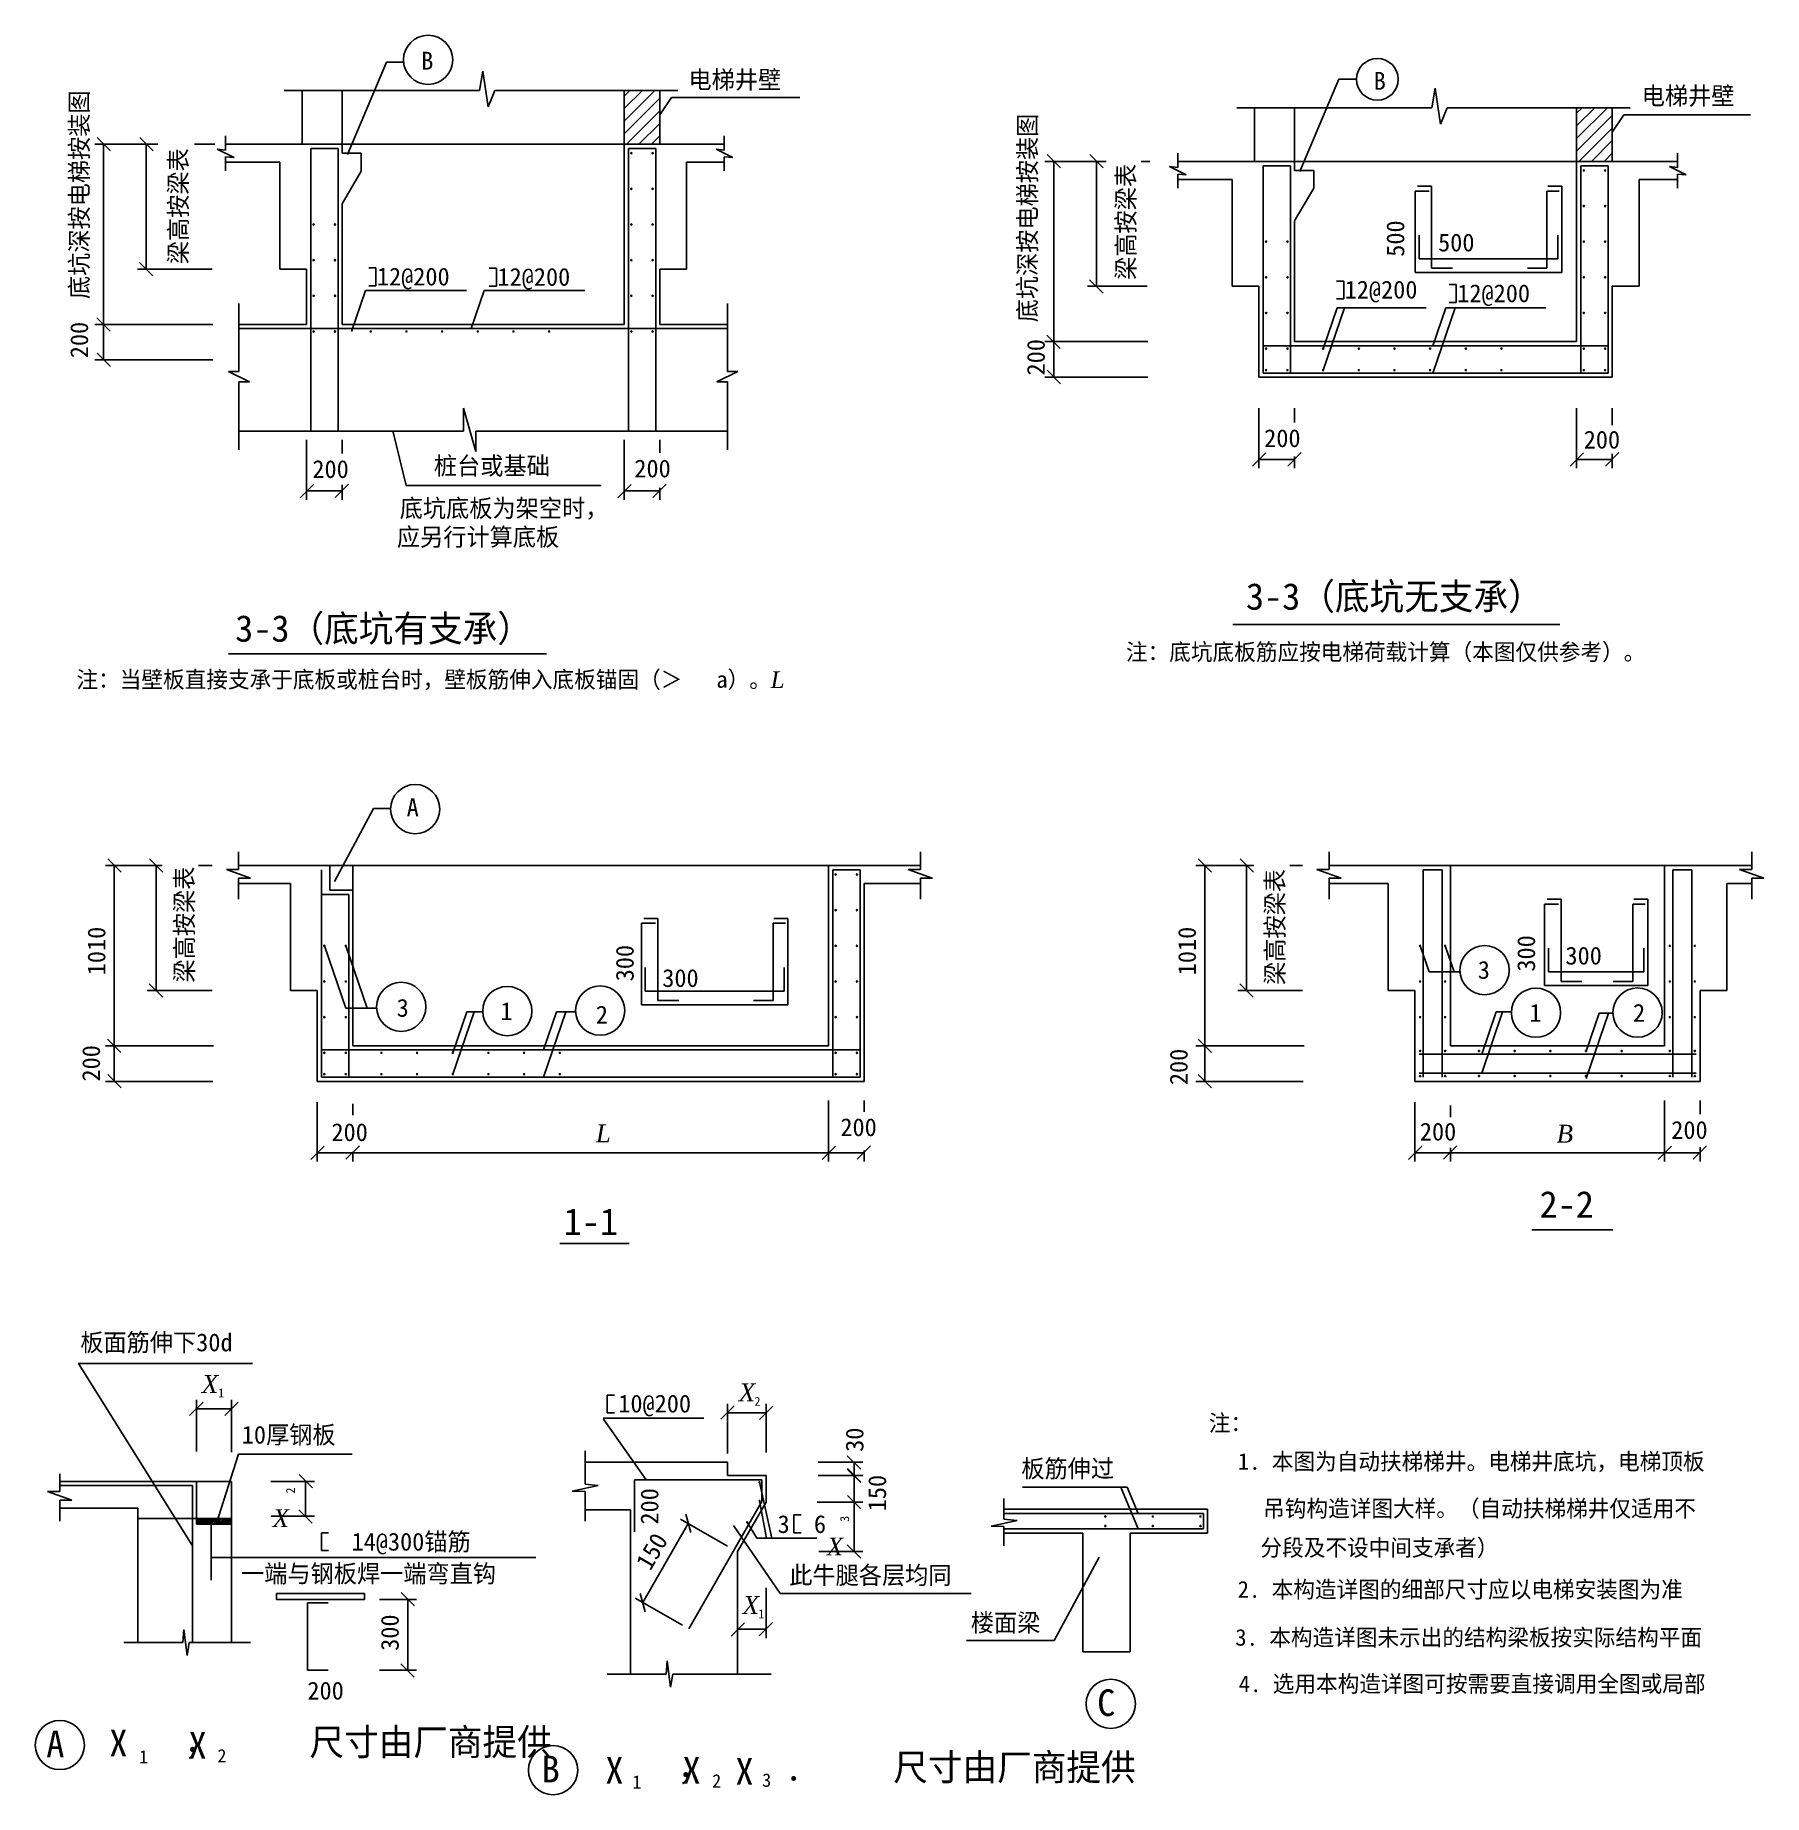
# Model space of a CAD drawing. Header units: metres. Extents: x 78679 to 107754, y -8128 to 21479.
import ezdxf

# ---------------------------------------------------------------- set-up
doc = ezdxf.new("R2010")
doc.units = ezdxf.units.M
doc.layers.add('PDIM', color=3, linetype='Continuous')

# ---------------------------------------------------------------- blocks, each defined once
blk = doc.blocks.new('_DIMX')
blk.add_lwpolyline([(-108.38, -113.61), (116.39, 111.01)])

msp = doc.modelspace()

# ---------------------------------------------------------------- linework, layer by layer
for p, q in [((83930.51, 19474.36), (84586.53, 21027.59)), ((84586.53, 21027.59), (84883.63, 21027.59)), ((86151.49, 20549.43), (86209.09, 20876.93)), ((86209.09, 20876.93), (86295.48, 20272.58)), ((99950.41, 19184.16), (100606.43, 20737.4)), ((100606.43, 20737.4), (100903.53, 20737.4)), ((82868.05, 20549.43), (86151.49, 20549.43)), ((83168.05, 20549.43), (83168.05, 19644.28)), ((83843.05, 19644.28), (83843.05, 20549.43)), ((86295.48, 20272.58), (86410.67, 20549.43)), ((86410.67, 20549.43), (89485.86, 20549.43)), ((88585.86, 19644.28), (88585.86, 20549.43)), ((88585.86, 20031.87), (89103.42, 20549.43)), ((88585.86, 20244), (88891.29, 20549.43)), ((88585.86, 20456.13), (88679.16, 20549.43)), ((89185.86, 19644.28), (89185.86, 20549.43)), ((89185.86, 20138.13), (89378.74, 20431.94)), ((89378.74, 20431.94), (91540.44, 20431.94)), ((102171.39, 20259.24), (102228.99, 20586.73)), ((102228.99, 20586.73), (102315.38, 19982.38)), ((88585.86, 19819.73), (89185.86, 20419.73)), ((88622.54, 19644.28), (89185.86, 20207.6)), ((98887.95, 20259.24), (102171.39, 20259.24)), ((99187.95, 20259.24), (99187.95, 19354.09)), ((99862.95, 19354.09), (99862.95, 20259.24)), ((102315.38, 19982.38), (102430.57, 20259.24)), ((102430.57, 20259.24), (105505.76, 20259.24)), ((104605.76, 19354.09), (104605.76, 20259.24)), ((104605.76, 19741.67), (105123.33, 20259.24)), ((104605.76, 19953.8), (104911.19, 20259.24)), ((104605.76, 20165.93), (104699.06, 20259.24)), ((105205.76, 19354.09), (105205.76, 20259.24)), ((105205.76, 19847.93), (105398.64, 20141.74)), ((105398.64, 20141.74), (107532.35, 20141.74)), ((88834.67, 19644.28), (89185.86, 19995.47)), ((104605.76, 19529.54), (105205.76, 20129.54)), ((104642.44, 19354.09), (105205.76, 19917.41)), ((81881.54, 19644.28), (83843.05, 19644.28)), ((83313.05, 16084.28), (83313.05, 19574.28)), ((83313.05, 19574.28), (83773.05, 19574.28)), ((83773.05, 16084.28), (83773.05, 19574.28)), ((83843.05, 19494.28), (83843.05, 19644.28)), ((83843.05, 19644.28), (88585.86, 19644.28)), ((88585.86, 16614.28), (88585.86, 19644.28)), ((88585.86, 19644.28), (89185.86, 19644.28)), ((88655.86, 16084.28), (88655.86, 19574.28)), ((88655.86, 19574.28), (89115.86, 19574.28)), ((89046.8, 19644.28), (89185.86, 19783.34)), ((89115.86, 16084.28), (89115.86, 19574.28)), ((89185.86, 19644.28), (90270.03, 19644.28)), ((104854.57, 19354.09), (105205.76, 19705.27)), ((81881.54, 19344.28), (82793.05, 19344.28)), ((82793.05, 17544.28), (82793.05, 19344.28)), ((83843.05, 19494.28), (84163.05, 19494.28)), ((84163.05, 19194.28), (84163.05, 19494.28)), ((89635.86, 17544.28), (89635.86, 19344.28)), ((89635.86, 19344.28), (90270.03, 19344.28)), ((97896.76, 19354.09), (99862.95, 19354.09)), ((99332.95, 19284.09), (99792.95, 19284.09)), ((99332.95, 15794.09), (99332.95, 19284.09)), ((99792.95, 15794.09), (99792.95, 19284.09)), ((99862.95, 19354.09), (104605.76, 19354.09)), ((99862.95, 19204.09), (99862.95, 19354.09)), ((104605.76, 19354.09), (105205.76, 19354.09)), ((104605.76, 16324.09), (104605.76, 19354.09)), ((104675.76, 19284.09), (105135.76, 19284.09)), ((104675.76, 15794.09), (104675.76, 19284.09)), ((105066.7, 19354.09), (105205.76, 19493.14)), ((105135.76, 15794.09), (105135.76, 19284.09)), ((105205.76, 19354.09), (106304.87, 19354.09)), ((84163.05, 19194.28), (83843.05, 18644.28)), ((97896.76, 19054.09), (98812.95, 19054.09)), ((98812.95, 17254.09), (98812.95, 19054.09)), ((99862.95, 19204.09), (100182.95, 19204.09)), ((100182.95, 18904.09), (100182.95, 19204.09)), ((105655.76, 19054.09), (106304.87, 19054.09)), ((105655.76, 17254.09), (105655.76, 19054.09)), ((100182.95, 18904.09), (99862.95, 18354.09)), ((101889.69, 18857.75), (101889.69, 17486.71)), ((102166.68, 18937.75), (102166.68, 17556.71)), ((104103.65, 18857.75), (104103.65, 17556.71)), ((104354.26, 18937.75), (104354.26, 17486.71)), ((83843.05, 16614.28), (83843.05, 18644.28)), ((99862.95, 16324.09), (99862.95, 18354.09)), ((101954.69, 18112.12), (101954.69, 17717.8)), ((104289.26, 18112.12), (104289.26, 17717.8)), ((82793.05, 17544.28), (83243.05, 17544.28)), ((83243.05, 16614.28), (83243.05, 17544.28)), ((89185.86, 16614.28), (89185.86, 17544.28)), ((89635.86, 17544.28), (89185.86, 17544.28)), ((101889.69, 17486.71), (104354.26, 17486.71)), ((101954.69, 17717.8), (104289.26, 17717.8)), ((102166.68, 17556.71), (102517.01, 17556.71)), ((103776.66, 17556.71), (104103.65, 17556.71)), ((84001.05, 16494.28), (84236.9, 17182.88)), ((84236.9, 17182.88), (85932.34, 17182.88)), ((86014.45, 16544.28), (86233.18, 17182.88)), ((86233.18, 17182.88), (87921.62, 17182.88)), ((98812.95, 17254.09), (99262.95, 17254.09)), ((99262.95, 15724.09), (99262.95, 17254.09)), ((105655.76, 17254.09), (105205.76, 17254.09)), ((105205.76, 15724.09), (105205.76, 17254.09)), ((100342.95, 15844.09), (100702.1, 16892.69)), ((100342.95, 16204.09), (100578.8, 16892.69)), ((100578.8, 16892.69), (102074.24, 16892.69)), ((102185.35, 15794.09), (102561.63, 16892.69)), ((102185.35, 16254.09), (102404.08, 16892.69)), ((102404.08, 16892.69), (104086.52, 16892.69)), ((79758.92, 16614.28), (79979.52, 16614.28)), ((79829.52, 16615.28), (79829.52, 16616.28)), ((79829.52, 16614.28), (79829.52, 16014.28)), ((83843.05, 16614.28), (88585.86, 16614.28)), ((82106.2, 16544.28), (83313.05, 16544.28)), ((83313.05, 16544.28), (89115.86, 16544.28)), ((89115.86, 16544.28), (90322.7, 16544.28)), ((95739.24, 16324.09), (95959.85, 16324.09)), ((95809.85, 16325.09), (95809.85, 16326.09)), ((95809.85, 16324.09), (95809.85, 15724.09)), ((99862.95, 16324.09), (104605.76, 16324.09)), ((80088.4, 16014.28), (79679.52, 16014.28)), ((79829.52, 16013.28), (79829.52, 16012.28)), ((83313.05, 14819.08), (83313.05, 16084.28)), ((83773.05, 14819.08), (83773.05, 16084.28)), ((88655.86, 14819.08), (88655.86, 16084.28)), ((89115.86, 14819.08), (89115.86, 16084.28)), ((99332.95, 16254.09), (105135.76, 16254.09)), ((96068.73, 15724.09), (95659.85, 15724.09)), ((95809.85, 15723.09), (95809.85, 15722.09)), ((99262.95, 15724.09), (105205.76, 15724.09)), ((99332.95, 15794.09), (105135.76, 15794.09)), ((98824.47, 11563.45), (104325.53, 11563.45)), ((81931.56, 11069.98), (87276.63, 11069.98)), ((83712.55, 7241.05), (84368.57, 8468.56)), ((84368.57, 8468.56), (84665.67, 8468.56)), ((79962.24, 7506.9), (80159.3, 7506.9)), ((80009.3, 7505.9), (80009.3, 4477.9)), ((82098.33, 7506.9), (83632.83, 7506.9)), ((83492.83, 3946.9), (83492.83, 7436.9)), ((83632.83, 7506.9), (84022.83, 7506.9)), ((83632.83, 7091.9), (83632.83, 7506.9)), ((84022.83, 7506.9), (92022.83, 7506.9)), ((84022.83, 7091.9), (84022.83, 7506.9)), ((92022.83, 7506.9), (93570.46, 7506.9)), ((92022.83, 4476.9), (92022.83, 7506.9)), ((92092.83, 7436.9), (92552.83, 7436.9)), ((92092.83, 3946.9), (92092.83, 7436.9)), ((92552.83, 3946.9), (92552.83, 7436.9)), ((100440.93, 7506.9), (102484.29, 7506.9)), ((102024.29, 3946.9), (102024.29, 7436.9)), ((102024.29, 7436.9), (102344.29, 7436.9)), ((102344.29, 3946.9), (102344.29, 7436.9)), ((102484.29, 4476.9), (102484.29, 7506.9)), ((102484.29, 7506.9), (106084.29, 7506.9)), ((106084.29, 4476.9), (106084.29, 7506.9)), ((106084.29, 7506.9), (107550.24, 7506.9)), ((106544.29, 7436.9), (106224.29, 7436.9)), ((106224.29, 3946.9), (106224.29, 7436.9)), ((106544.29, 3946.9), (106544.29, 7436.9)), ((82098.33, 7206.9), (82972.83, 7206.9)), ((82972.83, 5406.9), (82972.83, 7206.9)), ((92622.83, 7206.9), (93570.46, 7206.9)), ((92622.83, 3876.9), (92622.83, 7206.9)), ((100440.93, 7206.9), (101434.29, 7206.9)), ((101434.29, 5406.9), (101434.29, 7206.9)), ((107134.29, 5406.9), (107134.29, 7206.9)), ((107134.29, 7206.9), (107550.24, 7206.9)), ((83492.83, 7021.9), (83952.83, 7021.9)), ((83632.83, 7091.9), (84022.83, 7091.9)), ((83952.83, 3946.9), (83952.83, 7021.9)), ((84022.83, 4476.9), (84022.83, 7091.9)), ((104067.35, 6860.67), (104067.35, 5489.63)), ((104344.34, 6940.67), (104344.34, 5559.63)), ((105549.87, 6860.67), (105549.87, 5559.63)), ((105800.48, 6940.67), (105800.48, 5489.63)), ((88876.3, 6535.96), (88876.3, 5164.92)), ((89153.29, 6615.96), (89153.29, 5234.92)), ((91090.26, 6535.96), (91090.26, 5234.92)), ((91340.88, 6615.96), (91340.88, 5164.92)), ((83542.83, 6156.9), (83901.98, 5108.3)), ((83902.83, 6156.9), (84261.98, 5108.3)), ((101974.29, 6156.9), (102125.04, 5716.75)), ((102394.29, 6156.9), (102545.04, 5716.75)), ((104132.35, 6115.04), (104132.35, 5720.72)), ((105735.48, 6115.04), (105735.48, 5720.72)), ((88941.3, 5790.33), (88941.3, 5396.01)), ((91275.88, 5790.33), (91275.88, 5396.01)), ((102125.04, 5716.75), (102648.33, 5716.75)), ((104132.35, 5720.72), (105735.48, 5720.72)), ((82972.83, 5406.9), (83422.83, 5406.9)), ((83422.83, 3876.9), (83422.83, 5406.9)), ((88941.3, 5396.01), (91275.88, 5396.01)), ((101434.29, 5406.9), (101884.29, 5406.9)), ((101884.29, 3876.9), (101884.29, 5406.9)), ((104067.35, 5489.63), (105800.48, 5489.63)), ((104344.34, 5559.63), (104694.68, 5559.63)), ((105222.88, 5559.63), (105549.87, 5559.63)), ((107134.29, 5406.9), (106684.29, 5406.9)), ((106684.29, 3876.9), (106684.29, 5406.9)), ((83901.98, 5108.3), (84424.82, 5108.3)), ((85702.83, 3996.9), (86061.98, 5045.5)), ((85702.83, 4356.9), (85938.68, 5045.5)), ((85938.68, 5045.5), (86198.82, 5045.5)), ((87230.11, 3946.9), (87606.39, 5045.5)), ((87230.11, 4406.9), (87448.83, 5045.5)), ((87448.83, 5045.5), (87770.62, 5045.5)), ((88876.3, 5164.92), (91340.88, 5164.92)), ((89153.29, 5234.92), (89503.63, 5234.92)), ((90763.27, 5234.92), (91090.26, 5234.92)), ((103008.73, 4336.9), (103251.43, 5045.5)), ((103008.73, 4016.9), (103361.03, 5045.5)), ((103251.43, 5045.5), (103510.87, 5045.5)), ((104764.29, 4386.9), (104983.01, 5025.5)), ((104764.29, 3926.9), (105140.56, 5025.5)), ((104983.01, 5025.5), (105218.97, 5025.5)), ((79938.7, 4476.9), (80159.3, 4476.9)), ((79938.7, 4476.9), (80159.3, 4476.9)), ((80009.3, 4477.9), (80009.3, 4478.9)), ((80009.3, 4476.9), (80009.3, 3876.9)), ((84022.83, 4476.9), (92022.83, 4476.9)), ((102484.29, 4476.9), (106084.29, 4476.9)), ((83492.83, 4406.9), (92552.83, 4406.9)), ((101954.29, 4336.9), (106614.29, 4336.9)), ((80268.19, 3876.9), (79859.3, 3876.9)), ((80009.3, 3875.9), (80009.3, 3874.9)), ((83422.83, 3876.9), (92622.83, 3876.9)), ((83492.83, 3946.9), (92552.83, 3946.9)), ((101884.29, 3876.9), (106684.29, 3876.9)), ((101954.29, 4016.9), (106614.29, 4016.9)), ((103853.61, 1379.74), (105215.01, 1379.74)), ((87501.81, 1149.74), (88667.49, 1149.74)), ((82334.51, -873.07), (79400.35, -873.07)), ((81323.36, -3940.75), (79408.42, -873.43)), ((88230.18, -1793.06), (89923.19, -1793.06)), ((88953.48, -2828.75), (88237.51, -1805.35)), ((87928.09, -2338.05), (87928.09, -2903.48)), ((81720.8, -3576.26), (82096.07, -2398.1)), ((82096.07, -2398.1), (84012.19, -2398.1)), ((87928.09, -2531.25), (90325.08, -2531.25)), ((90325.08, -2756.25), (90325.08, -2531.25)), ((79091.6, -2853.76), (81393.36, -2853.76)), ((79091.6, -2923.76), (81323.36, -2923.76)), ((81323.36, -5565.38), (81323.36, -2923.76)), ((81393.36, -2853.76), (81978.36, -2853.76)), ((81393.36, -3476.26), (81393.36, -2853.76)), ((81978.36, -3476.26), (81978.36, -2853.76)), ((88148.68, -2921.85), (87712.34, -3020.27)), ((87928.09, -2903.48), (88148.68, -2921.85)), ((88761.81, -3700.71), (88761.81, -2828.75)), ((88761.81, -2828.75), (90899.31, -2828.75)), ((90325.08, -2756.25), (90971.81, -2756.25)), ((90861.81, -2866.25), (91067.67, -3808.01)), ((90899.31, -3192.09), (90899.31, -2828.75)), ((90971.81, -3206.25), (90971.81, -2756.25)), ((87712.34, -3020.27), (87928.09, -3023.78)), ((87928.09, -3023.78), (87928.09, -3525.64)), ((90899.31, -3192.09), (89672.57, -5334.92)), ((90971.81, -3206.25), (90491.81, -4031.25)), ((90861.81, -3181.97), (90977.23, -3808.01)), ((94972.66, -3141.16), (94972.66, -3491.67)), ((79091.6, -3303.76), (80403.36, -3303.76)), ((80403.36, -5565.38), (80403.36, -3303.76)), ((81393.36, -3476.26), (80403.36, -3476.26)), ((81393.36, -3476.26), (81393.36, -3576.26)), ((81393.36, -3476.26), (81978.36, -3476.26)), ((81393.36, -3564.29), (81481.38, -3476.26)), ((81393.36, -3536), (81453.1, -3476.26)), ((81393.36, -3507.72), (81424.82, -3476.26)), ((81393.36, -3479.43), (81396.53, -3476.26)), ((81409.67, -3576.26), (81509.67, -3476.26)), ((81437.95, -3576.26), (81537.95, -3476.26)), ((81466.24, -3576.26), (81566.24, -3476.26)), ((81494.52, -3576.26), (81594.52, -3476.26)), ((81522.81, -3576.26), (81622.81, -3476.26)), ((81551.09, -3576.26), (81651.09, -3476.26)), ((81579.37, -3576.26), (81679.37, -3476.26)), ((81607.66, -3576.26), (81707.66, -3476.26)), ((81635.94, -3576.26), (81735.94, -3476.26)), ((81664.23, -3576.26), (81764.23, -3476.26)), ((81692.51, -3576.26), (81792.51, -3476.26)), ((81720.8, -3576.26), (81820.8, -3476.26)), ((81749.08, -3576.26), (81849.08, -3476.26)), ((81777.36, -3576.26), (81877.36, -3476.26)), ((81805.65, -3576.26), (81905.65, -3476.26)), ((81833.93, -3576.26), (81933.93, -3476.26)), ((81862.22, -3576.26), (81962.22, -3476.26)), ((81890.5, -3576.26), (81978.36, -3488.4)), ((81918.79, -3576.26), (81978.36, -3516.69)), ((81947.07, -3576.26), (81978.36, -3544.97)), ((81978.36, -3476.26), (81978.36, -3576.26)), ((87928.09, -3331.25), (88691.81, -3331.25)), ((88691.81, -6096.62), (88691.81, -3331.25)), ((90652.99, -3542.17), (90816.23, -3808.01)), ((95193.25, -3510.04), (94756.91, -3608.46)), ((94972.66, -3491.67), (95193.25, -3510.04)), ((81393.36, -3576.26), (81978.36, -3576.26)), ((81639.78, -4516.07), (81639.78, -3576.26)), ((81975.35, -3576.26), (81978.36, -3573.26)), ((81978.36, -5565.38), (81978.36, -3576.26)), ((91207.75, -4740.62), (90423.37, -3597.79)), ((90816.23, -3808.01), (91823.59, -3808.01)), ((94756.91, -3608.46), (94972.66, -3611.96)), ((94972.66, -3611.96), (94972.66, -3937.55)), ((81639.78, -4135.41), (87098.43, -4135.41)), ((90491.81, -6096.62), (90491.81, -4031.25)), ((82737.16, -4739.69), (84215.68, -4739.69)), ((82737.16, -4839.69), (84215.68, -4839.69)), ((83257.21, -4899.69), (83607.87, -4899.69)), ((83257.21, -4899.69), (83257.21, -6031.13)), ((94423.04, -4740.62), (91207.75, -4740.62)), ((80167.22, -5565.38), (81159.88, -5565.38)), ((81159.88, -5565.38), (81178.26, -5344.94)), ((81178.26, -5344.94), (81233.41, -5785.82)), ((81233.41, -5785.82), (81270.18, -5565.38)), ((81270.18, -5565.38), (82299.41, -5565.38)), ((89292.38, -6096.62), (89310.76, -5876.18)), ((89310.76, -5876.18), (89365.91, -6317.06)), ((83257.21, -6031.13), (83607.87, -6031.13)), ((88299.72, -6096.62), (89292.38, -6096.62)), ((89365.91, -6317.06), (89402.68, -6096.62)), ((89402.68, -6096.62), (91057.11, -6096.62))]:
    msp.add_line(p, q)
for centre, radius in [((101253.53, 20737.4), 350), ((88705.86, 19494.28), 10), ((89065.86, 19494.28), 10), ((104725.76, 19204.09), 10), ((105085.76, 19204.09), 10), ((88705.86, 18894.28), 10), ((89065.86, 18894.28), 10), ((104725.76, 18604.09), 10), ((105085.76, 18604.09), 10), ((83363.05, 18294.28), 10), ((83723.05, 18294.28), 10), ((88705.86, 18294.28), 10), ((89065.86, 18294.28), 10), ((99382.95, 18004.09), 10), ((99742.95, 18004.09), 10), ((104725.76, 18004.09), 10), ((105085.76, 18004.09), 10), ((83363.05, 17694.28), 10), ((83723.05, 17694.28), 10), ((88705.86, 17694.28), 10), ((89065.86, 17694.28), 10), ((99382.95, 17404.09), 10), ((99742.95, 17404.09), 10), ((104725.76, 17404.09), 10), ((105085.76, 17404.09), 10), ((83363.05, 17094.28), 10), ((83723.05, 17094.28), 10), ((88705.86, 17094.28), 10), ((89065.86, 17094.28), 10), ((99382.95, 16804.09), 10), ((99742.95, 16804.09), 10), ((104725.76, 16804.09), 10), ((105085.76, 16804.09), 10), ((83363.05, 16494.28), 10), ((83723.05, 16494.28), 10), ((84323.05, 16494.28), 10), ((84923.05, 16494.28), 10), ((85523.05, 16494.28), 10), ((86123.05, 16494.28), 10), ((86723.05, 16494.28), 10), ((87323.05, 16494.28), 10), ((88705.86, 16494.28), 10), ((89065.86, 16494.28), 10), ((99382.95, 16204.09), 10), ((99742.95, 16204.09), 10), ((100342.95, 16204.09), 10), ((100942.95, 16204.09), 10), ((101542.95, 16204.09), 10), ((102142.95, 16204.09), 10), ((102742.95, 16204.09), 10), ((103342.95, 16204.09), 10), ((104725.76, 16204.09), 10), ((105085.76, 16204.09), 10), ((99382.95, 15844.09), 10), ((99742.95, 15844.09), 10), ((100342.95, 15844.09), 10), ((100942.95, 15844.09), 10), ((101542.95, 15844.09), 10), ((102142.95, 15844.09), 10), ((102742.95, 15844.09), 10), ((103342.95, 15844.09), 10), ((104725.76, 15844.09), 10), ((105085.76, 15844.09), 10), ((92142.83, 7356.9), 10), ((92502.83, 7356.9), 10), ((92142.83, 6756.9), 10), ((92502.83, 6756.9), 10), ((83542.83, 6156.9), 10), ((83902.83, 6156.9), 10), ((92142.83, 6156.9), 10), ((92502.83, 6156.9), 10), ((101974.29, 6156.9), 10), ((102394.29, 6156.9), 10), ((106174.29, 6156.9), 10), ((106594.29, 6156.9), 10), ((83542.83, 5556.9), 10), ((83902.83, 5556.9), 10), ((92142.83, 5556.9), 10), ((92502.83, 5556.9), 10), ((101974.29, 5556.9), 10), ((102394.29, 5556.9), 10), ((106174.29, 5556.9), 10), ((106594.29, 5556.9), 10), ((83542.83, 4956.9), 10), ((83902.83, 4956.9), 10), ((92142.83, 4956.9), 10), ((92502.83, 4956.9), 10), ((101974.29, 4956.9), 10), ((102394.29, 4956.9), 10), ((106174.29, 4956.9), 10), ((106594.29, 4956.9), 10), ((83542.83, 4356.9), 10), ((83902.83, 4356.9), 10), ((84502.83, 4356.9), 10), ((85102.83, 4356.9), 10), ((85702.83, 4356.9), 10), ((86302.83, 4356.9), 10), ((86902.83, 4356.9), 10), ((87502.83, 4356.9), 10), ((92142.83, 4356.9), 10), ((92502.83, 4356.9), 10), ((101974.29, 4386.9), 10), ((102394.29, 4386.9), 10), ((102964.29, 4386.9), 10), ((103564.29, 4386.9), 10), ((104164.29, 4386.9), 10), ((104764.29, 4386.9), 10), ((105364.29, 4386.9), 10), ((106174.29, 4386.9), 10), ((106594.29, 4386.9), 10), ((83542.83, 3996.9), 10), ((83902.83, 3996.9), 10), ((84502.83, 3996.9), 10), ((85102.83, 3996.9), 10), ((85702.83, 3996.9), 10), ((86302.83, 3996.9), 10), ((86902.83, 3996.9), 10), ((87502.83, 3996.9), 10), ((92142.83, 3996.9), 10), ((92502.83, 3996.9), 10), ((101974.29, 3966.9), 10), ((102394.29, 3966.9), 10), ((102964.29, 3966.9), 10), ((103564.29, 3966.9), 10), ((104164.29, 3966.9), 10), ((104764.29, 3966.9), 10), ((105364.29, 3966.9), 10), ((106174.29, 3966.9), 10), ((106594.29, 3966.9), 10), ((90861.81, -2866.25), 7.5), ((90861.81, -3181.97), 7.5), ((90652.99, -3542.17), 7.5)]:
    msp.add_circle(centre, radius)
at = {"layer": 'PDIM'}
for p, q in [((80740.37, 19644.28), (79679.52, 19644.28)), ((79829.52, 19643.28), (79829.52, 16615.28)), ((80548.06, 17545.28), (80548.06, 19643.28)), ((81701.47, 19644.28), (81359.89, 19644.28)), ((81881.54, 19544.65), (81742.41, 19562.38)), ((82023.46, 19421.95), (81742.41, 19562.38)), ((81881.54, 19783.55), (81881.54, 19544.65)), ((90411.95, 19421.95), (90130.9, 19562.38)), ((90270.03, 19544.65), (90130.9, 19562.38)), ((90270.03, 19783.55), (90270.03, 19544.65)), ((81881.54, 19433.98), (81881.54, 19196.58)), ((81881.54, 19433.98), (82023.46, 19421.95)), ((90270.03, 19433.98), (90411.95, 19421.95)), ((90270.03, 19433.98), (90270.03, 19196.58)), ((96689.88, 19354.09), (95659.85, 19354.09)), ((95809.85, 19353.09), (95809.85, 16325.09)), ((96528.38, 17255.09), (96528.38, 19353.09)), ((97428.53, 19354.09), (97278.62, 19354.09)), ((98038.68, 19131.75), (97757.63, 19272.18)), ((97896.76, 19254.46), (97757.63, 19272.18)), ((97896.76, 19493.35), (97896.76, 19254.46)), ((106304.87, 19254.46), (106165.74, 19272.18)), ((106446.79, 19131.75), (106165.74, 19272.18)), ((106304.87, 19493.35), (106304.87, 19254.46)), ((97896.76, 19143.78), (98038.68, 19131.75)), ((97896.76, 19143.78), (97896.76, 18906.38)), ((106304.87, 19143.78), (106304.87, 18906.38)), ((106304.87, 19143.78), (106446.79, 19131.75)), ((102125.06, 18857.75), (101889.69, 18857.75)), ((102166.68, 18937.75), (101931.3, 18937.75)), ((104312.65, 18857.75), (104103.65, 18857.75)), ((104354.26, 18937.75), (104118.88, 18937.75)), ((81654.52, 17544.28), (80398.06, 17544.28)), ((84287.99, 17562.8), (84409.46, 17562.8)), ((84409.46, 17562.8), (84409.46, 17262.34)), ((86316.03, 17557.8), (86437.5, 17557.8)), ((86437.5, 17557.8), (86437.5, 17257.33)), ((84288, 17262.3), (84409.47, 17262.3)), ((86316.04, 17257.3), (86437.51, 17257.3)), ((97381.58, 17254.09), (96378.38, 17254.09)), ((100565.87, 17343.13), (100687.35, 17343.13)), ((100687.35, 17343.13), (100687.35, 17042.66)), ((102459.66, 17281.9), (102581.13, 17281.9)), ((102581.13, 17281.9), (102581.13, 16981.44)), ((82106.2, 16965.36), (82106.2, 15820.51)), ((90322.7, 16965.36), (90322.7, 15820.51)), ((100565.88, 17042.62), (100687.35, 17042.62)), ((102459.67, 16981.4), (102581.14, 16981.4)), ((81666.05, 16614.28), (79679.52, 16614.28)), ((81666.05, 16614.28), (79679.52, 16614.28)), ((79829.52, 16615.28), (79829.52, 16616.28)), ((79829.52, 16614.28), (79829.52, 16014.28)), ((83243.05, 16614.28), (82106.2, 16614.28)), ((89185.86, 16614.28), (90322.7, 16614.28)), ((97393.11, 16324.09), (95659.85, 16324.09)), ((97393.11, 16324.09), (95659.85, 16324.09)), ((95809.85, 16325.09), (95809.85, 16326.09)), ((95809.85, 16324.09), (95809.85, 15724.09)), ((81666.05, 16014.28), (79679.52, 16014.28)), ((79829.52, 16013.28), (79829.52, 16012.28)), ((82283.61, 15644.97), (81932.29, 15820.51)), ((82106.2, 15820.51), (81932.29, 15820.51)), ((90145.3, 15644.97), (90496.62, 15820.51)), ((90322.7, 15820.51), (90496.62, 15820.51)), ((97393.11, 15724.09), (95659.85, 15724.09)), ((95809.85, 15723.09), (95809.85, 15722.09)), ((82106.2, 15644.97), (82283.61, 15644.97)), ((82106.2, 15644.97), (82106.2, 14503.96)), ((90322.7, 15644.97), (90145.3, 15644.97)), ((90322.7, 15644.97), (90322.7, 14503.96)), ((86089.54, 14474.71), (85884.6, 15206.12)), ((85884.6, 14819.08), (85884.6, 15206.12)), ((99262.95, 15204.39), (99262.95, 14191.69)), ((99862.95, 15204.39), (99862.95, 14963.92)), ((104605.76, 15204.39), (104605.76, 14191.69)), ((105205.76, 15204.39), (105205.76, 14917.67)), ((85884.6, 14819.08), (82106.2, 14819.08)), ((84693.69, 14821.23), (84917.99, 13900.03)), ((86089.54, 14819.08), (86089.54, 14474.71)), ((90322.7, 14819.08), (86089.54, 14819.08)), ((83243.05, 14673.7), (83243.05, 13661)), ((83843.05, 14673.7), (83843.05, 14439.24)), ((88585.86, 14673.7), (88585.86, 13661)), ((89185.86, 14673.7), (89185.86, 14452.68)), ((99261.95, 14341.69), (99260.95, 14341.69)), ((99262.95, 14341.69), (99862.95, 14341.69)), ((99862.95, 14393.18), (99862.95, 14191.69)), ((99863.95, 14341.69), (99864.95, 14341.69)), ((104604.76, 14341.69), (104603.76, 14341.69)), ((104605.76, 14341.69), (105205.76, 14341.69)), ((105205.76, 14435.17), (105205.76, 14191.69)), ((105206.76, 14341.69), (105207.76, 14341.69)), ((83242.05, 13811), (83241.05, 13811)), ((83243.05, 13811), (83843.05, 13811)), ((83843.05, 13911.61), (83843.05, 13661)), ((83844.05, 13811), (83845.05, 13811)), ((84917.99, 13900.03), (88200.05, 13900.03)), ((88584.86, 13811), (88583.86, 13811)), ((88585.86, 13811), (89185.86, 13811)), ((89185.86, 13862.55), (89185.86, 13661)), ((89186.86, 13811), (89187.86, 13811)), ((82098.33, 7738.74), (82098.33, 7440.18)), ((93570.46, 7738.74), (93570.46, 7440.18)), ((100440.93, 7738.74), (100440.93, 7440.18)), ((107550.24, 7738.74), (107550.24, 7440.18)), ((80816.29, 7506.9), (79859.3, 7506.9)), ((80009.3, 7505.9), (80009.3, 4477.9)), ((80712.05, 7505.9), (80712.05, 5407.9)), ((81652.9, 7506.9), (81423.22, 7506.9)), ((82098.33, 7440.18), (81894.9, 7440.18)), ((81894.9, 7440.18), (82301.75, 7293.3)), ((93360.79, 7440.18), (93767.64, 7293.3)), ((93570.46, 7440.18), (93367.03, 7440.18)), ((99178.9, 7506.9), (98201.91, 7506.9)), ((98351.91, 7505.9), (98351.91, 4477.9)), ((99054.66, 7505.9), (99054.66, 5407.9)), ((99995.51, 7506.9), (99780.3, 7506.9)), ((100237.51, 7440.18), (100644.36, 7293.3)), ((100440.93, 7440.18), (100237.51, 7440.18)), ((107550.24, 7440.18), (107346.82, 7440.18)), ((107346.82, 7440.18), (107753.66, 7293.3)), ((82098.33, 7293.3), (82098.33, 6940.81)), ((82301.75, 7293.3), (82098.33, 7293.3)), ((93772.64, 7293.3), (93569.22, 7293.3)), ((93570.46, 7293.3), (93570.46, 6940.81)), ((100644.36, 7293.3), (100440.93, 7293.3)), ((100440.93, 7293.3), (100440.93, 6940.81)), ((107550.24, 7293.3), (107550.24, 6940.81)), ((107753.66, 7293.3), (107550.24, 7293.3)), ((104302.73, 6860.67), (104067.35, 6860.67)), ((104344.34, 6940.67), (104108.96, 6940.67)), ((105758.87, 6860.67), (105549.87, 6860.67)), ((105800.48, 6940.67), (105565.1, 6940.67)), ((89111.68, 6535.96), (88876.3, 6535.96)), ((89153.29, 6615.96), (88917.91, 6615.96)), ((91299.26, 6535.96), (91090.26, 6535.96)), ((91340.88, 6615.96), (91105.5, 6615.96)), ((81652.9, 5406.9), (80562.05, 5406.9)), ((99995.51, 5406.9), (98904.66, 5406.9)), ((81666.16, 4476.9), (79859.3, 4476.9)), ((81679.41, 4476.9), (79859.3, 4476.9)), ((80009.3, 4477.9), (80009.3, 4478.9)), ((80009.3, 4476.9), (80009.3, 3876.9)), ((100008.77, 4476.9), (98201.91, 4476.9)), ((100022.02, 4476.9), (98201.91, 4476.9)), ((98351.91, 4477.9), (98351.91, 4478.9)), ((98351.91, 4476.9), (98351.91, 3876.9)), ((81666.16, 3876.9), (79859.3, 3876.9)), ((80009.3, 3875.9), (80009.3, 3874.9)), ((100008.77, 3876.9), (98201.91, 3876.9)), ((98351.91, 3875.9), (98351.91, 3874.9)), ((92022.83, 3553.04), (92022.83, 2526.64)), ((92622.83, 3553.04), (92622.83, 3362.19)), ((106084.29, 3553.04), (106084.29, 2526.64)), ((106684.29, 3553.04), (106684.29, 3326.39)), ((83422.83, 3524.77), (83422.83, 2526.64)), ((84022.83, 3496.5), (84022.83, 3305.06)), ((92022.83, 3524.77), (92022.83, 2526.64)), ((101884.29, 3524.77), (101884.29, 2526.64)), ((102484.29, 3468.23), (102484.29, 3275.33)), ((106084.29, 3524.77), (106084.29, 2526.64)), ((83421.83, 2676.64), (83420.83, 2676.64)), ((83422.83, 2676.64), (84022.83, 2676.64)), ((84022.83, 2689.62), (84022.83, 2526.64)), ((84023.83, 2676.64), (84024.83, 2676.64)), ((84023.83, 2676.64), (92021.83, 2676.64)), ((92021.83, 2676.64), (92020.83, 2676.64)), ((92022.83, 2676.64), (92622.83, 2676.64)), ((92622.83, 2714.98), (92622.83, 2526.64)), ((92623.83, 2676.64), (92624.83, 2676.64)), ((101883.29, 2676.64), (101882.29, 2676.64)), ((101884.29, 2676.64), (102484.29, 2676.64)), ((102484.29, 2759.35), (102484.29, 2526.64)), ((102485.29, 2676.64), (106083.29, 2676.64)), ((102485.29, 2676.64), (102486.29, 2676.64)), ((106083.29, 2676.64), (106082.29, 2676.64)), ((106084.29, 2676.64), (106684.29, 2676.64)), ((106684.29, 2769.94), (106684.29, 2526.64)), ((106685.29, 2676.64), (106686.29, 2676.64)), ((88422.72, -1402.18), (88301.24, -1402.18)), ((88301.25, -1702.69), (88301.25, -1402.22)), ((81393.36, -2352.68), (81393.36, -1483.69)), ((81394.36, -1633.69), (81977.36, -1633.69)), ((81978.36, -2359.94), (81978.36, -1483.69)), ((88422.72, -1702.69), (88301.25, -1702.69)), ((90325.08, -2378.65), (90325.08, -1548.58)), ((90325.08, -2382.8), (90325.08, -1770.83)), ((90326.08, -1698.58), (90970.81, -1698.58)), ((90971.81, -2368.5), (90971.81, -1548.58)), ((91847.59, -2531.25), (92602.22, -2531.25)), ((92452.22, -2530.25), (92452.22, -2529.25)), ((92452.22, -2531.25), (92452.22, -2756.25)), ((79091.6, -2724.52), (79091.6, -3023.08)), ((82642.82, -2853.76), (83377.85, -2853.76)), ((83227.85, -2854.76), (83227.85, -3437.76)), ((91847.59, -2756.25), (92602.22, -2756.25)), ((91847.59, -2756.25), (92602.22, -2756.25)), ((92452.22, -2755.25), (92452.22, -2754.25)), ((92452.22, -2756.25), (92452.22, -3206.25)), ((92452.22, -2757.25), (92452.22, -2758.25)), ((97048.1, -2950.16), (95283.34, -2950.16)), ((97229.43, -3653.92), (96941.86, -2950.16)), ((97229.43, -3393.92), (97048.1, -2950.16)), ((78888.18, -3023.08), (79295.03, -3169.95)), ((79091.6, -3023.08), (78888.18, -3023.08)), ((79295.03, -3169.95), (79091.6, -3169.95)), ((79091.6, -3169.95), (79091.6, -3522.45)), ((91834.16, -3206.25), (92602.22, -3206.25)), ((91847.59, -3206.25), (92602.22, -3206.25)), ((92452.22, -3207.25), (92452.22, -3208.25)), ((92452.22, -3207.25), (92452.22, -4030.25)), ((82647.96, -3438.76), (83377.85, -3438.76)), ((90325.68, -3944.17), (89531.23, -3489.36)), ((91562.62, -3417.62), (91441.15, -3417.62)), ((91441.16, -3718.13), (91441.16, -3417.66)), ((94972.66, -3323.92), (98398.45, -3323.92)), ((94972.66, -3393.92), (98328.45, -3393.92)), ((98328.45, -3393.92), (98328.45, -3653.92)), ((98398.45, -3323.92), (98398.45, -3723.92)), ((83613.52, -3717.81), (83492.04, -3717.81)), ((83492.05, -4018.32), (83492.05, -3717.85)), ((88901.49, -4891.3), (89660.91, -3564.75)), ((91562.63, -3718.13), (91441.16, -3718.13)), ((94972.66, -3653.92), (98328.45, -3653.92)), ((94972.66, -3723.92), (96298.45, -3723.92)), ((96298.45, -3723.92), (96298.45, -5723.92)), ((97098.45, -3723.92), (98398.45, -3723.92)), ((97098.45, -3723.92), (97098.45, -5723.92)), ((83613.52, -4018.32), (83492.05, -4018.32)), ((91861.03, -4031.25), (92602.22, -4031.25)), ((95819.53, -5533.51), (96575.34, -4128.29)), ((90491.81, -4631.32), (90491.81, -5492.72)), ((90971.81, -4644.75), (90971.81, -5492.72)), ((82737.16, -4739.69), (82737.16, -4839.69)), ((84215.68, -4739.69), (84215.68, -4839.69)), ((84469.68, -4839.69), (85093.88, -4839.69)), ((84943.88, -4840.69), (84943.88, -6030.13)), ((89565.26, -5272.45), (88770.81, -4817.64)), ((90490.81, -5342.72), (90489.81, -5342.72)), ((90491.81, -5342.72), (90971.81, -5342.72)), ((90972.81, -5342.72), (90973.81, -5342.72)), ((94345.17, -5533.51), (95819.53, -5533.51)), ((96298.45, -5723.92), (97098.45, -5723.92)), ((84469.68, -6031.13), (85093.88, -6031.13))]:
    msp.add_line(p, q, dxfattribs=at)
for centre, radius in [((85287.36, 21065.44), 414.05), ((85069.64, 8457.94), 414.05), ((103057.9, 5747.16), 414.05), ((84836.07, 5130.03), 414.05), ((86619.92, 5059.48), 414.05), ((88181.88, 5067.21), 414.05), ((103922.12, 5032.23), 414.05), ((105630.45, 5033.91), 414.05), ((96678.45, -3443.92), 10), ((97478.45, -3443.92), 10), ((98278.45, -3443.92), 10), ((96678.45, -3603.92), 10), ((97478.45, -3603.92), 10), ((98278.45, -3603.92), 10), ((96769.14, -6597.16), 414.05), ((79093.17, -7290.05), 414.05), ((87389.51, -7713.81), 414.05)]:
    msp.add_circle(centre, radius, dxfattribs=at)

# ---------------------------------------------------------------- block references
for p, rotation in [((79829.52, 16614.28), 270), ((95809.85, 16324.09), 270), ((79829.52, 16014.28), 90), ((95809.85, 15724.09), 90), ((80009.3, 7506.9), 90), ((80009.3, 4476.9), 270), ((80009.3, 4476.9), 270), ((80009.3, 3876.9), 90)]:
    msp.add_blockref('_DIMX', p, dxfattribs=dict(rotation=rotation))
for p, rotation in [((79829.52, 19644.28), 90), ((80548.06, 19644.28), 90), ((95809.85, 19354.09), 90), ((96528.38, 19354.09), 90), ((80548.06, 17544.28), 270), ((96528.38, 17254.09), 270), ((79829.52, 16614.28), 270), ((79829.52, 16614.28), 270), ((95809.85, 16324.09), 270), ((95809.85, 16324.09), 270), ((79829.52, 16014.28), 90), ((95809.85, 15724.09), 90), ((99862.95, 14341.69), 180), ((105205.76, 14341.69), 180), ((83843.05, 13811), 180), ((89185.86, 13811), 180), ((80009.3, 7506.9), 90), ((80712.05, 7506.9), 90), ((98351.91, 7506.9), 90), ((99054.66, 7506.9), 90), ((80712.05, 5406.9), 270), ((99054.66, 5406.9), 270), ((80009.3, 4476.9), 270), ((80009.3, 4476.9), 270), ((98351.91, 4476.9), 270), ((98351.91, 4476.9), 270), ((80009.3, 3876.9), 90), ((98351.91, 3876.9), 90), ((84022.83, 2676.64), 180), ((92622.83, 2676.64), 180), ((102484.29, 2676.64), 180), ((106684.29, 2676.64), 180), ((81393.36, -1633.69), 180), ((90325.08, -1698.58), 180), ((92452.22, -2531.25), 270), ((92452.22, -2756.25), 270), ((92452.22, -2756.25), 90), ((83227.85, -2853.76), 90), ((92452.22, -3206.25), 90), ((92452.22, -3206.25), 90), ((83227.85, -3438.76), 270), ((89661.41, -3563.89), 60.21), ((92452.22, -4031.25), 270), ((84943.88, -4839.69), 90), ((88900.99, -4892.17), 240.21), ((90971.81, -5342.72), 180), ((84943.88, -6031.13), 270)]:
    msp.add_blockref('_DIMX', p, dxfattribs=dict(at, rotation=rotation))
for p in [(99262.95, 14341.69), (104605.76, 14341.69), (83243.05, 13811), (88585.86, 13811), (83422.83, 2676.64), (92022.83, 2676.64), (101884.29, 2676.64), (106084.29, 2676.64), (81978.36, -1633.69), (90971.81, -1698.58), (90491.81, -5342.72)]:
    msp.add_blockref('_DIMX', p, dxfattribs=at)

# ---------------------------------------------------------------- texts
for s, height, p in [('B', 300, (85172.81, 20899.97)), ('电梯井壁', 300, (89666.38, 20581.21)), ('B', 300, (101192.71, 20560.77)), ('电梯井壁', 300, (105700.56, 20308.97)), ('500', 300, (102274.89, 17841.75)), ('12@200', 300, (84425.91, 17268.13)), ('12@200', 300, (86453.95, 17263.13)), ('12@200', 300, (100703.79, 17048.45)), ('12@200', 300, (102597.58, 16987.23)), ('200', 300, (99350.22, 14548.96)), ('200', 300, (104724.55, 14524.14)), ('200', 300, (83340.93, 14028.88)), ('桩台或基础', 300, (85384.75, 14084.45)), ('200', 300, (88756.29, 14039.41)), ('底坑底板为架空时，', 300, (84809.98, 13370.39)), ('应另行计算底板', 300, (84762.6, 12887.11)), ('3-3（底坑无支承）', 448, (99043.5, 11812.17)), ('3-3（底坑有支承）', 448, (82042.6, 11273.7)), ('注：底坑底板筋应按电梯荷载计算（本图仅供参考）。', 280, (97025.26, 10961.98)), ('注：当壁板直接支承于底板或桩台时，壁板筋伸入底板锚固（＞   a）。', 280, (79372.62, 10499.11)), ('A', 300, (84926.74, 8336.6)), ('300', 300, (104417.64, 5842.11)), ('300', 300, (89225.81, 5465.38)), ('3', 300, (102942.87, 5601.85)), ('3', 300, (84758.5, 4963.91)), ('1', 300, (86503.79, 4907.76)), ('2', 300, (88108.46, 4849.6)), ('1', 300, (103811.16, 4879.39)), ('2', 300, (105554.01, 4879.8)), ('200', 300, (83661.5, 2871.74)), ('200', 300, (92221.78, 2955.19)), ('200', 300, (101968.73, 2881.09)), ('200', 300, (106197.02, 2909.37)), ('2-2', 448, (103981.64, 1583.46)), ('1-1', 448, (87567.45, 1292.71)), ('板面筋伸下30d', 300, (79437.13, -665.14)), ('1', 150, (81755.48, -1441.87)), ('10@200', 300, (88486.09, -1694.85)), ('2', 150, (90776.49, -1582.71)), ('注：', 280, (98418.93, -2011.94)), ('10厚钢板', 300, (82153.23, -2219.38)), ('1. 本图为自动扶梯梯井。电梯井底坑，电梯顶板', 280, (98906.75, -2659.19)), ('板筋伸过', 300, (95265.48, -2788.88)), ('吊钩构造详图大样。（自动扶梯梯井仅适用不', 280, (99332.99, -3449.3)), ('3  6', 300, (91164.53, -3722.73)), ('   14@300锚筋', 300, (83387.44, -4018.6)), ('分段及不设中间支承者）', 280, (99287.75, -4109.1)), ('一端与钢板焊一端弯直钩', 300, (82140.83, -4555.92)), ('此牛腿各层均同', 300, (91361.6, -4581.74)), ('2. 本构造详图的细部尺寸应以电梯安装图为准', 280, (98904.33, -4811.62)), ('1', 150, (90840.74, -5160.7)), ('楼面梁', 300, (94416.41, -5381.37)), ('3. 本构造详图未示出的结构梁板按实际结构平面', 280, (98864.09, -5618.82)), ('4. 选用本构造详图可按需要直接调用全图或局部', 280, (98922.82, -6399.12)), ('200', 300, (83257.21, -6525.05)), ('C', 448, (96541.01, -6801.65)), ('A', 448, (78865.04, -7494.54)), ('X', 448, (79926.06, -7481.49)), ('    ，     尺寸由厂商提供', 448, (79965.92, -7463.19)), ('X', 448, (81259.09, -7518.16)), ('1', 224, (80427.36, -7600.24)), ('2', 224, (81743.05, -7582.3)), ('    ，    .     尺寸由厂商提供', 448, (88262.26, -7886.95)), ('B', 448, (87197.52, -7918.3)), ('X', 448, (88268.4, -7940)), ('X', 448, (89567.04, -7939.78)), ('X', 448, (90456.13, -7959.21)), ('1', 224, (88723.69, -8024)), ('2', 224, (90064.59, -8006.06)), ('3', 224, (90906.31, -7992.32))]:
    msp.add_text(s, height=height).set_placement(p)
for s, height, rotation, p in [('底坑深按电梯按装图', 300, 90, (79569.81, 17040.07)), ('底坑深按电梯按装图', 300, 90, (95517.81, 16648.9)), ('梁高按梁表', 300, 90, (81235.93, 17626.81)), ('梁高按梁表', 300, 90, (97172.21, 17363.01)), ('500', 300, 90, (101706.39, 17751.15)), ('200', 300, 90, (79568.52, 16044.28)), ('200', 300, 90, (95659.85, 15754.09)), ('梁高按梁表', 300, 90, (81336.92, 5539.56)), ('梁高按梁表', 300, 90, (99681.14, 5499.27)), ('1010', 300, 90, (79859.3, 5661.9)), ('1010', 300, 90, (98201.91, 5661.9)), ('300', 300, 90, (103906.62, 5723.32)), ('300', 300, 90, (88745.17, 5559.6)), ('200', 300, 90, (79769.06, 3873.84)), ('200', 300, 90, (98062.17, 3813.82)), ('30', 300, 90, (92609.87, -2357.4)), ('150', 300, 90, (92990.17, -3357.27)), ('2', 150, 90, (83048.26, -3059.95)), ('200', 300, 90, (89160.81, -3580.84)), ('3', 150, 90, (92368.55, -3536.12)), ('150', 300, 60, (89026.82, -4370.46)), ('300', 300, 90, (84793.88, -5705.41))]:
    msp.add_text(s, height=height, rotation=rotation).set_placement(p)
at = {"attachment_point": 1}
for s, insert, char_height in [('{\\fTimes New Roman|b0|i1|c0|p18;L}', (91048.97, 10775.5), 280), ('{\\fTimes New Roman|b0|i1|c0|p18;L}', (88109.18, 3151.44), 300), ('{\\fTimes New Roman|b0|i1|c0|p18;B}', (104268.25, 3145.71), 300), ('{\\fTimes New Roman|b0|i1|c0|p18;X}', (81480.97, -1065.31), 300), ('{\\fTimes New Roman|b0|i1|c0|p18;X}', (90512.98, -1206.14), 300), ('{\\fTimes New Roman|b0|i1|c0|p18;X}', (82671.7, -3323.46), 300), ('{\\fTimes New Roman|b0|i1|c0|p18;X}', (91991.99, -3799.63), 300), ('{\\fTimes New Roman|b0|i1|c0|p18;X}', (90577.23, -4784.13), 300)]:
    msp.add_mtext(s, dxfattribs=dict(at, insert=insert, char_height=char_height))

doc.saveas('drawing.dxf')
